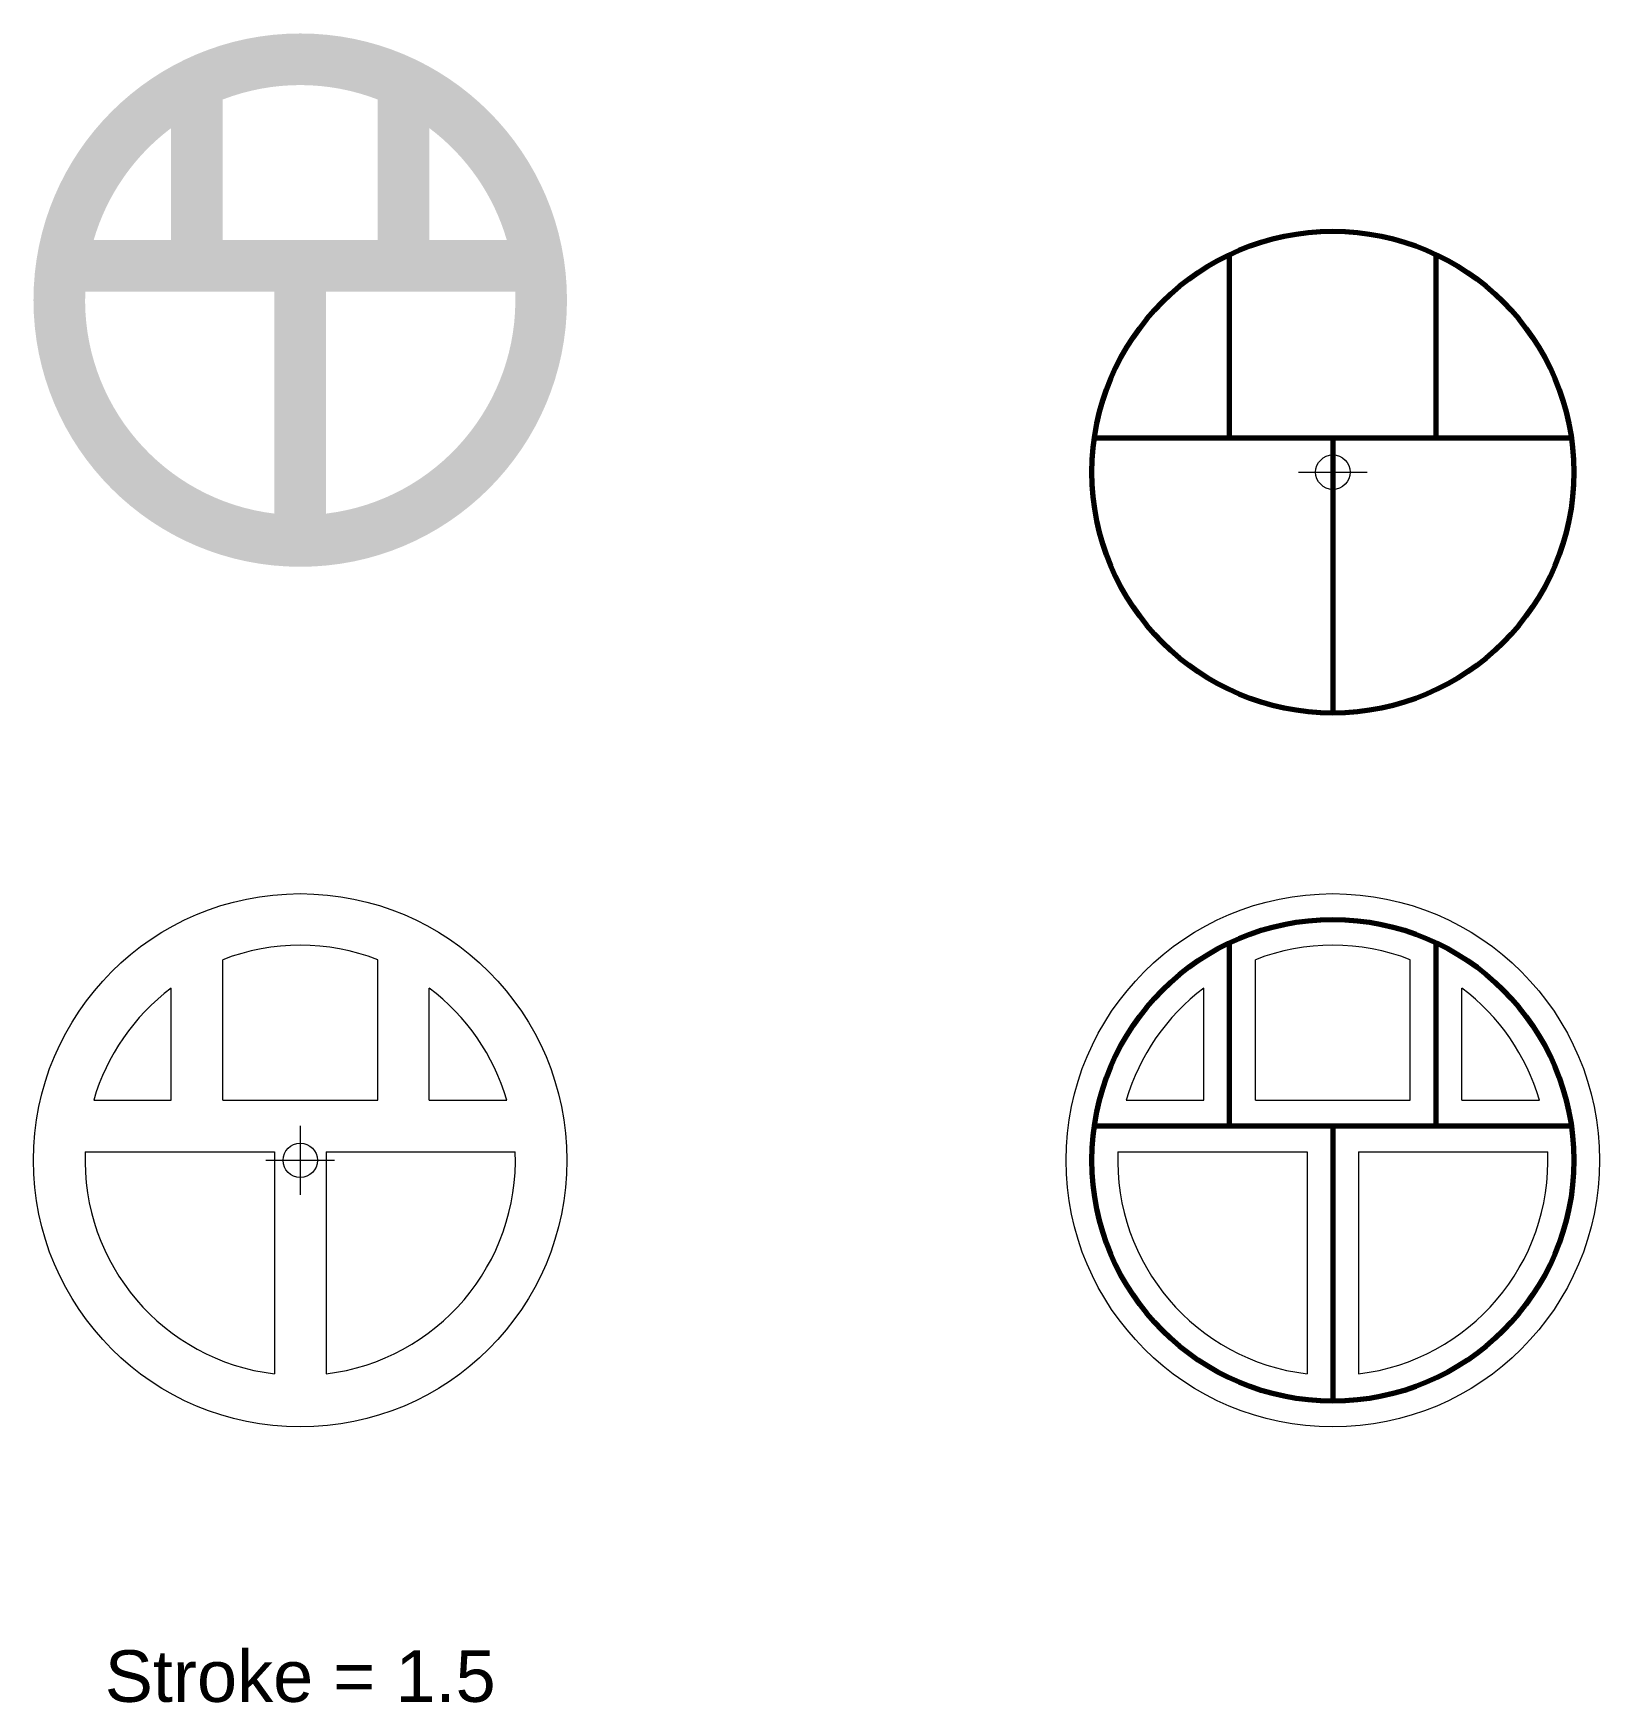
# Paper-space layout 'Layout1' of a CAD drawing. Header units: millimetres. Extents: x 102.2 to 147.8, y 154.2 to 202.8.
import ezdxf

# ---------------------------------------------------------------- set-up
doc = ezdxf.new("R2010")
doc.units = ezdxf.units.MM
doc.layers.get('0').update_dxf_attribs({"lineweight": 0})
doc.layers.add('Axis', color=18, linetype='Continuous', lineweight=13, true_color=0x000000)
doc.layers.add('Center line', color=18, linetype='Continuous', lineweight=70, true_color=0x000000)
doc.styles.add('textstyle11', font='')
doc.styles.get('textstyle11').set_extended_font_data('Arial')

psp = doc.layouts.get("Layout1")

# ---------------------------------------------------------------- hatches: boundary and pattern name
h = psp.add_hatch(color=256)
edge = h.paths.add_edge_path(flags=0)
edge.add_line((112.25, 196.75), (112.25, 200.8309518948453))
edge.add_arc((110, 195), 6.25, 68.89980397590698, 111.100196024093)
edge.add_line((107.75, 200.8309518948453), (107.75, 196.75))
edge.add_line((107.75, 196.75), (112.25, 196.75))
edge = h.paths.add_edge_path(flags=0)
edge.add_line((113.75, 196.75), (113.75, 200))
edge.add_arc((110, 195), 6.25, 16.260204708312017, 53.13010235415601, ccw=False)
edge.add_line((116, 196.75), (113.75, 196.75))
edge = h.paths.add_edge_path(flags=0)
edge.add_arc((110, 195), 6.25, 126.869897645844, 163.739795291688)
edge.add_line((104, 196.75), (106.25, 196.75))
edge.add_line((106.25, 196.75), (106.25, 200))
edge = h.paths.add_edge_path(flags=0)
edge.add_line((110.75, 195.25), (116.2449979983984, 195.25))
edge.add_arc((110, 195), 6.25, -83.10789742065361, 2.2924427759559762, ccw=False)
edge.add_line((110.75, 188.7951631770046), (110.75, 195.25))
edge = h.paths.add_edge_path(flags=0)
edge.add_line((103.7550020016016, 195.25), (109.25, 195.25))
edge.add_line((109.25, 195.25), (109.25, 188.7951631770046))
edge.add_arc((110, 195), 6.25, 177.7075572240441, 263.1078974206536, ccw=False)
edge = h.paths.add_edge_path(flags=0)
edge.add_arc((110, 195), 7.75, 0, 360)

# ---------------------------------------------------------------- linework, layer by layer
for p, q in [((107.75, 171.75), (107.75, 175.8309518948453)), ((112.25, 171.75), (112.25, 175.8309518948453)), ((137.75, 171.75), (137.75, 175.8309518948453)), ((142.25, 171.75), (142.25, 175.8309518948453)), ((106.25, 171.75), (106.25, 175)), ((113.75, 171.75), (113.75, 175)), ((136.25, 171.75), (136.25, 175)), ((143.75, 171.75), (143.75, 175)), ((104, 171.75), (106.25, 171.75)), ((107.75, 171.75), (112.25, 171.75)), ((113.75, 171.75), (116, 171.75)), ((134, 171.75), (136.25, 171.75)), ((137.75, 171.75), (142.25, 171.75)), ((143.75, 171.75), (146, 171.75)), ((103.7550020016016, 170.25), (109.25, 170.25)), ((109.25, 170.25), (109.25, 163.7951631770046)), ((110.75, 170.25), (116.2449979983984, 170.25)), ((110.75, 170.25), (110.75, 163.7951631770046)), ((133.7550020016016, 170.25), (139.25, 170.25)), ((139.25, 170.25), (139.25, 163.7951631770046)), ((140.75, 170.25), (146.2449979983984, 170.25)), ((140.75, 170.25), (140.75, 163.7951631770046))]:
    psp.add_line(p, q)
for centre in [(110, 170), (140, 170)]:
    psp.add_circle(centre, 7.75)
for centre, start, end in [((110, 170), 68.89980397590698, 111.100196024093), ((140, 170), 68.89980397590698, 111.100196024093), ((110, 170), 126.869897645844, 163.739795291688), ((110, 170), 16.26020470831197, 53.13010235415599), ((140, 170), 126.869897645844, 163.739795291688), ((140, 170), 16.26020470831197, 53.13010235415599), ((110, 170), 177.7075572240441, 263.1078974206536), ((110, 170), 276.8921025793464, 2.292442775955927), ((140, 170), 177.7075572240441, 263.1078974206536), ((140, 170), 276.8921025793464, 2.292442775955927)]:
    psp.add_arc(centre, 6.25, start, end)
at = {"layer": 'Axis'}
for p, q in [((140, 191), (140, 189)), ((139, 190), (141, 190)), ((110, 171), (110, 169)), ((109, 170), (111, 170))]:
    psp.add_line(p, q, dxfattribs=at)
for centre in [(140, 190), (110, 170)]:
    psp.add_circle(centre, 0.5, dxfattribs=at)
at = {"layer": 'Center line'}
for p, q in [((137, 191), (137, 196.3245553203368)), ((143, 191), (143, 196.3245553203368)), ((133.0717967697245, 191), (146.9282032302755, 191)), ((140, 191), (140, 183)), ((137, 171), (137, 176.3245553203368)), ((143, 171), (143, 176.3245553203368)), ((133.0717967697245, 171), (146.9282032302755, 171)), ((140, 171), (140, 163))]:
    psp.add_line(p, q, dxfattribs=at)
for centre in [(140, 190), (140, 170)]:
    psp.add_circle(centre, 7, dxfattribs=at)

# ---------------------------------------------------------------- texts
at = {"layer": 'Axis', "insert": (110, 155), "char_height": 2, "attachment_point": 5, "style": 'textstyle11'}
psp.add_mtext('\\H1.5;Stroke = 1.5', dxfattribs=at)

doc.saveas('drawing.dxf')
